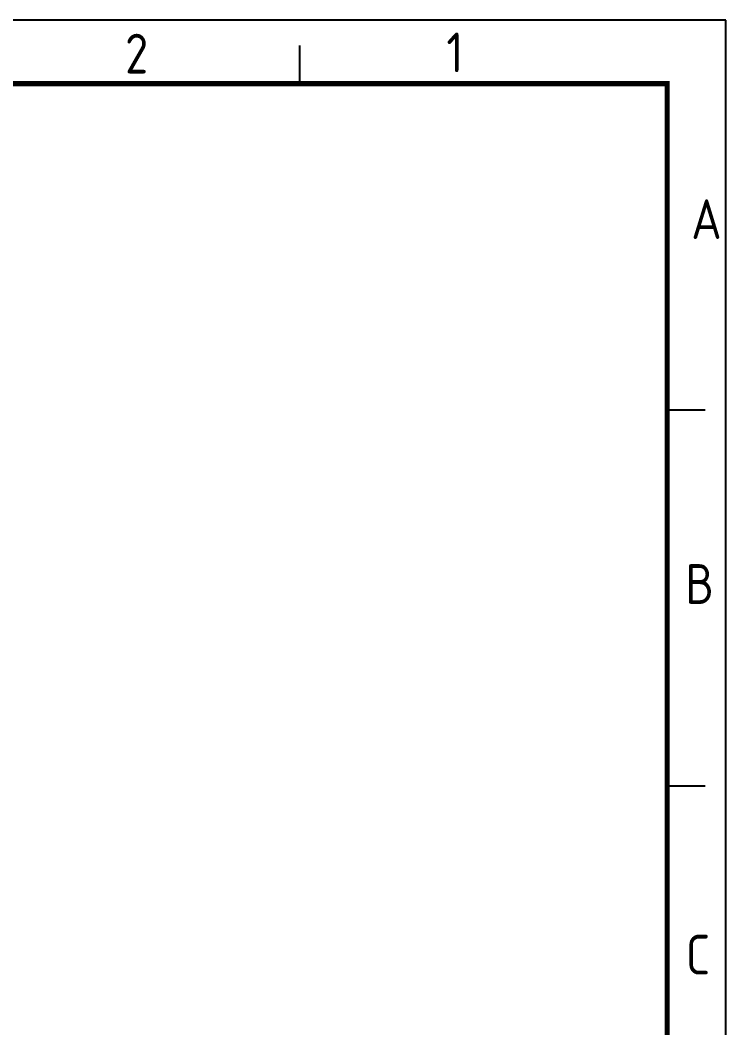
# Model space of a CAD drawing. Header units: millimetres. Extents: x 1580 to 3807, y -141 to 840.
# Drawn here: x 2019.9 to 2166.8, y 56.5 to 266.2 of the extents above; entities that cross this region are included whole.
import ezdxf

# ---------------------------------------------------------------- set-up
doc = ezdxf.new("R2010")
doc.units = ezdxf.units.MM
doc.layers.add('others', color=7, linetype='Continuous')
doc.styles.add('slb', font='gbenor.shx', dxfattribs={"bigfont": 'gbcbig.shx'})

msp = doc.modelspace()

# ---------------------------------------------------------------- linework, layer by layer
at = {"color": 0}
for points in [[(2078.034, 260.956), (2078.034, 253.028)], [(2154.584, 185.123), (2162.512, 185.123)], [(2154.584, 106.879), (2162.512, 106.879)]]:
    msp.add_lwpolyline(points, dxfattribs=at)
at = {"layer": 'Defpoints', "color": 0}
for p, q in [((2166.784, 266.241), (1579.607, 266.244)), ((2166.782, -141.063), (2166.784, 266.241))]:
    msp.add_line(p, q, dxfattribs=at)
at = {"layer": 'others', "color": 0, "const_width": 1.057}
msp.add_lwpolyline([(2154.584, -127.85), (1591.805, -127.85), (1591.805, 253.028), (2154.584, 253.028)], close=True, dxfattribs=at)

# ---------------------------------------------------------------- texts
at = {"color": 0, "style": 'slb'}
for s, p in [('2', (2041.724, 255.14)), ('1', (2108.616, 255.401)), ('A', (2159.58, 220.698)), ('B', (2158.328, 144.76)), ('C', (2158.451, 67.619))]:
    msp.add_text(s, height=8.27, dxfattribs=at).set_placement(p)

doc.saveas('drawing.dxf')
